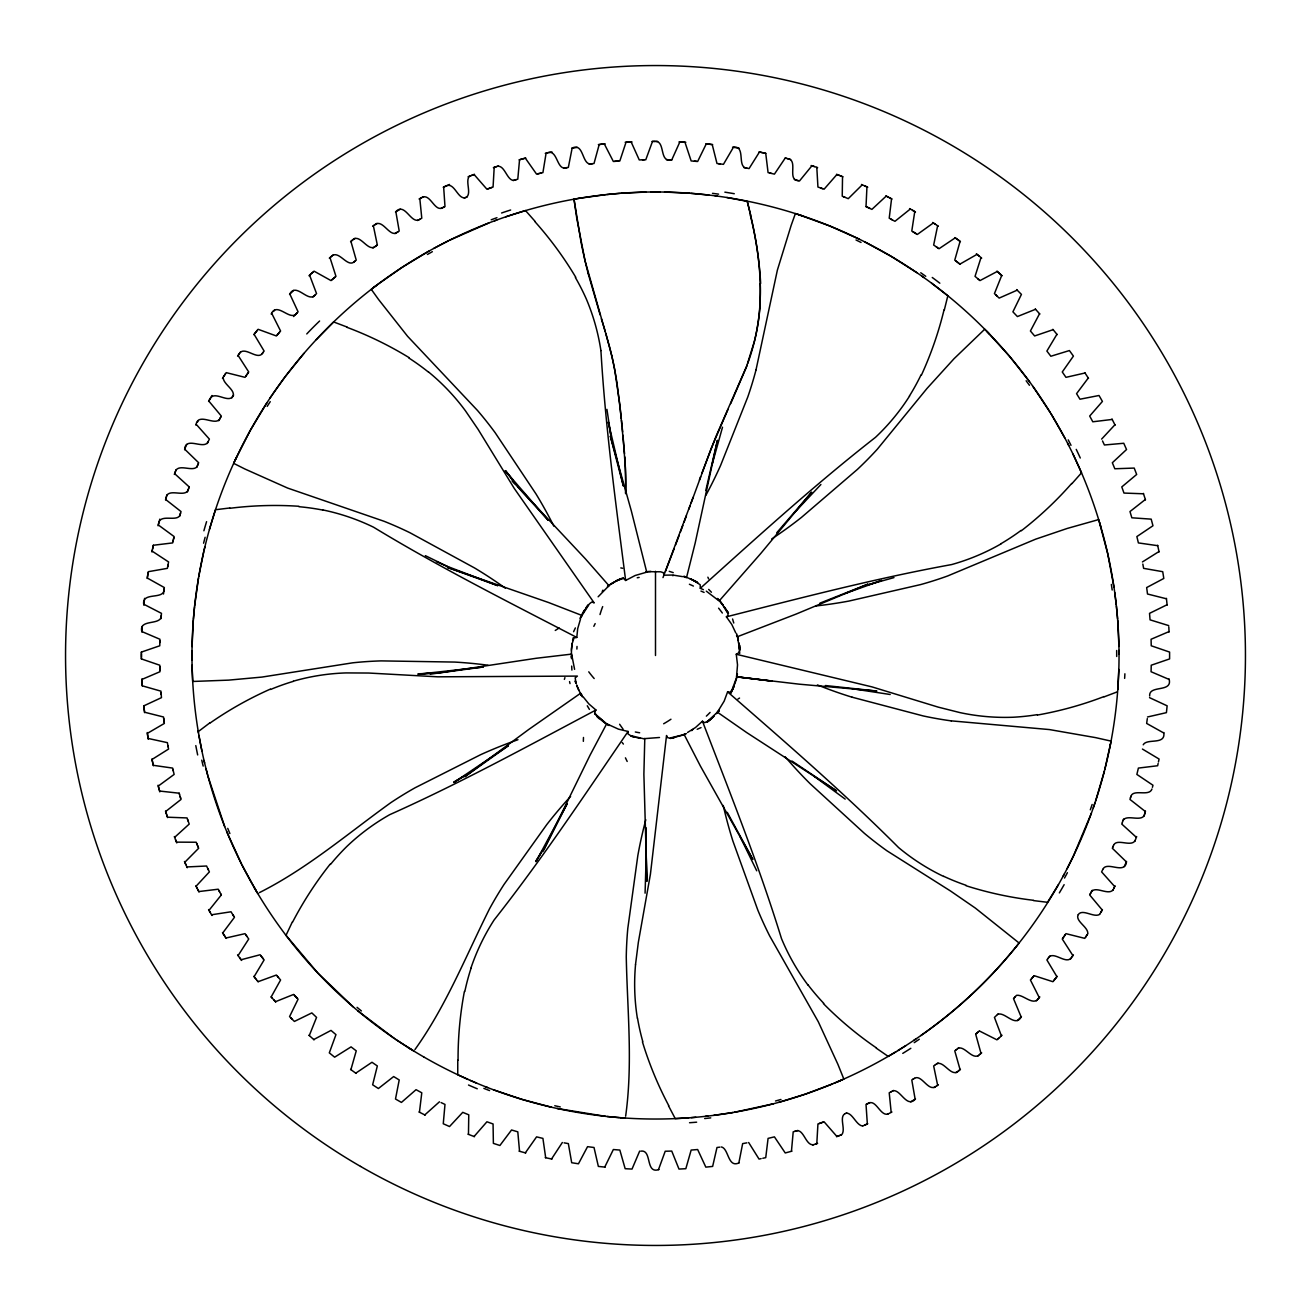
<?xml version="1.0" encoding="UTF-8"?>
<svg xmlns="http://www.w3.org/2000/svg" width="1311" height="1311" viewBox="0 0 1311 1311"><rect width="100%" height="100%" fill="white"/><g stroke="black" fill="none" stroke-linecap="round" stroke-linejoin="round"><path stroke-width="1.5" d="M876.666 691.044L799.268 684.178L736.536 676.82L737.519 664.906L736.274 654.271L872.028 686.898L938.184 707.121L959.996 712.61A215.594 215.201 83.7 0 0 1013.272 717.232A230.654 230.228 86.7 0 0 1037.345 714.642M141.408 653.779L141.408 657.221M141.965 631.591L159.926 639.26L159.762 645.782L141.408 652.075L141.408 654.353L141.408 658.925L159.762 665.218L159.893 670.511M141.408 652.927L141.408 652.075M191.996 651.026L191.996 660.318M513.109 180.541L517.796 179.165L519.549 159.696M644.783 738.765L643.881 774.227L646.929 881.336L646.225 854.788L645.078 893.184M795.285 1131.229L793.204 1131.835L791.451 1151.304M457.752 1060.271L457.752 1074.741L468.027 1079.428M572.465 642.783L573.989 637.949L576.791 637.441L577.692 628.674L580.478 619.136M469.272 176.313C465.159 181.328 471.518 192.848 466.749 196.994M192.061 646.569L193.307 620.349M646.225 854.788L646.159 827.765M159.827 642.521L159.876 640.899M1118.824 669.495L1117.775 689.586M866.948 186.899L866.014 206.581L868.603 207.793M836.942 174.478L824.078 189.21L817.933 187.031L816.802 167.366M1169.035 679.409L1151.074 671.74L1151.238 665.218L1169.592 658.925L1169.592 656.647L1169.592 652.075L1151.238 645.782L1151.074 639.26L1169.035 631.591M141.932 632.017C138.081 618.153 161.581 626.232 161.286 615.514M1169.068 678.983C1172.952 693.093 1148.649 684.506 1149.681 696.026M141.998 630.738L142.08 629.018M142.129 628.166L142.227 626.461M525.334 158.156L536.576 174.134L542.918 172.61L546.097 153.174M571.481 650.731L571.317 657.139M571.383 650.813L572.153 643.373A84.281 84.281 0 0 0 571.432 649.486M494.198 167.366L493.067 187.031L486.922 189.21L474.058 174.478M816.802 1143.634L817.933 1123.969L824.078 1121.79L836.942 1136.522M161.04 618.628L161.155 617.006M193.389 619.284L194.536 606.747M161.22 616.186L161.466 613.351L143.948 604.322M419.438 1112.203L421.781 1092.8L416.046 1089.687L401.428 1102.42L397.462 1100.158L395.496 1098.995L399.216 1079.969L393.661 1076.56L378.387 1088.523L372.635 1084.787L377.339 1065.974L371.98 1062.271L355.756 1073.168M891.562 198.797L889.219 218.2L894.954 221.313L910.326 209.006M635.507 964.65L638.342 942.347L650.42 874.224L666.529 735.504L667.496 737.683L669.823 738.077L684.948 734.373M441.053 1102.567L444.986 1104.419L443.265 1123.756L447.444 1125.608L449.526 1126.542L462.75 1112.334L468.764 1114.825L468.469 1134.376M862.261 184.802L848.25 198.666L842.236 196.175L842.531 176.624M143.866 605.174C140.965 591.916 161.532 599.438 163.859 591.179M144.046 603.47L144.128 602.618M144.21 601.765L144.407 600.061M194.651 605.715L198.502 577.971M625.642 1116.185C633.016 1063.237 627.281 1009.994 626.265 956.915A375.7 375.028 2.9 0 1 627.789 928.532L637.818 855.657A446.805 446.019 17.3 0 1 645.799 819.768M144.489 599.209L144.587 598.357M564.074 168.169L568.351 167.382L572.12 148.209M746.926 1142.831L742.649 1143.618L738.88 1162.791M163.498 594.014L163.646 592.801M1147.305 718.608L1146.666 723.443L1163.726 732.964M163.76 591.851L164.334 587.557L147.274 578.036M163.957 590.376L164.17 588.77M571.842 645.356L572.104 643.373M914.767 211.563L911.784 231.031L914.226 232.522M147.209 578.462L148.274 571.694L167.382 568.351L168.578 561.944L152.109 551.128M1163.791 732.538C1165.84 745.467 1146.945 737.946 1143.225 744.795M147.406 577.184L147.668 575.496M147.799 574.66L148.077 572.956M591.851 163.76L594.014 163.498L599.209 144.489M198.731 576.611L203.697 551.882M167.677 566.745L167.972 565.139M1110.778 742.616L1111.056 741.108L1095.554 737.618L1049.439 729.571L951.196 720.853M572.612 640.538L573.169 637.801M937.644 225.738L933.661 245.026L939.02 248.729L955.244 237.832M1110.745 742.78L1104.78 769.557M1110.417 744.451L1109.745 747.794M151.929 551.964L152.404 549.735M152.289 550.292L153.354 545.261L172.61 542.918L174.134 536.576L158.254 524.924M1158.449 761.97L1159.071 759.036L1142.422 749.056M152.633 548.621L152.994 546.933M1158.121 763.51L1157.646 765.739L1138.39 768.082L1136.866 774.424L1152.959 785.24L1152.418 787.321M153.174 546.097L153.354 545.261M705.793 490.478L717.428 440.283L695.191 543L686.522 577.61L684.063 577.02M604.322 143.948L613.351 161.466L619.841 160.942L626.035 142.243M719.821 1147.141L716.986 1147.502L712.643 1166.413L705.826 1167.134L697.649 1149.534L691.159 1150.058L685.833 1168.707L678.983 1169.068L671.74 1151.074L665.218 1151.238L658.499 1169.592M203.992 550.636L204.844 546.982M947.722 296.237L944.362 309.822M172.888 541.738L173.265 540.148M173.462 539.345L173.839 537.772M350.906 1069.645L356.248 1050.848L351.069 1046.883L334.633 1057.174L332.863 1055.748L329.307 1052.864L335.96 1034.641L331.011 1030.413L313.739 1039.541M960.094 241.355L954.752 260.152L957.03 261.872M712.201 464.209L722.508 427.222M737.454 674.051L736.651 676.771L772.097 681.114L736.618 676.82M756.021 369.849L777.374 270.132L791.156 225.394L795.384 213.578L797.006 214.103M737.192 675.837L732.03 689.848L730.145 692.241L727.605 691.864L724.147 701.172L718.543 710.316M1104.403 771.032L1095.603 801.005M158.041 525.76L159.368 520.795M158.484 524.089L158.926 522.433M1151.976 788.976C1149.321 796.875 1133.966 788.911 1131.032 795.941M159.221 521.336C162.613 514.961 176.149 521.27 179.771 515.715M736.962 677L736.061 680.114M159.581 519.959L159.811 519.14M631.165 141.981L639.26 159.926L645.782 159.762L652.501 141.408M209.432 529.464L215.479 509.733L229.851 507.98M179.623 516.239L180.541 513.109M180.082 514.682L181.016 511.552L165.645 499.491M1130.918 796.318L1130.459 797.891M1145.355 811.509L1129.984 799.448L1130.606 797.367M981.021 257.595L975.04 276.359L979.989 280.587L997.261 271.459M165.514 499.901L166.431 497.049M1145.486 811.099L1144.569 813.951M165.907 498.672C166.792 486.184 186.211 499.163 188.473 488.97M1145.093 812.328C1144.159 825.029 1124.133 811.411 1122.347 822.554M608.681 724.688L618.448 729.145L628.084 731.472L628.002 733.963L630.525 735.569L644.389 738.945M166.694 496.23L167.234 494.608M1144.306 814.77L1143.766 816.392M735.75 681.114L734.734 684.08M668.889 159.844L671.74 159.926L679.835 141.981M1095.144 802.365L1093.292 807.805M187.424 491.904L187.965 490.363M747.762 363.376L748.892 360.115A215.594 215.201 0.6 0 0 759.905 307.774M1123.576 819.096L1123.035 820.637M188.243 489.609L189.21 486.922L174.625 473.664M188.784 488.069L189.21 486.922M1122.216 822.931L1121.79 824.078L1136.375 837.336M691.192 502.752L711.119 448.542L727.982 409.458M699.435 479.973L700.615 476.729M309.281 1035.543L316.557 1017.402L311.838 1012.911L294.401 1021.433L292.779 1019.827L289.567 1016.599L298.089 999.162L293.598 994.443L275.457 1001.719M688.816 509.242L690.012 505.997M693.158 497.295L662.989 577.594M1001.719 275.457L994.443 293.598L999.162 298.089L1017.205 290.157M1091.391 813.181L1073.348 856.149M701.795 473.468L716.035 436.334L747.172 365.015M686.44 515.747L684.063 522.237M680.442 531.971L682.851 525.482M679.229 535.216L675.575 544.917M174.33 474.467L175.543 471.255M1135.457 839.745L1136.67 836.533M174.937 472.861L176.166 469.666M674.149 548.719L665.414 571.399M1135.293 840.138L1134.834 841.334M1135.146 840.531C1131.311 847.348 1117.365 838.319 1113.744 844.874M175.953 470.19C180 464.209 192.799 471.894 196.994 466.749M734.062 685.981L733.586 687.177M684.965 142.243L691.159 160.942L697.649 161.466L706.252 143.915M639.67 1151.091L632.017 1169.068L625.167 1168.707L619.841 1150.058L613.351 1149.534L604.748 1167.085M581.035 617.678L581.92 615.449L548.604 602.536L447.379 567.417L497.738 585.673L448.034 566.647M196.781 467.257L198.666 462.75L184.638 449.132M733.095 688.357L734.307 685.374L730.817 693.158M197.404 465.749L198.19 463.865M1113.596 845.251L1112.81 847.135M1126.362 861.868L1112.334 848.25L1113.17 846.25M733.259 687.865L732.472 689.684M732.849 688.947L732.341 690.094M184.654 449.722C185.277 435.678 203.598 450.034 207.974 442.036M1126.542 861.474C1125.215 875.224 1107.434 860.983 1103.026 868.964M184.982 448.362L185.67 446.789M1126.018 862.638L1125.33 864.211M186.015 446.002L186.719 444.445M1124.985 864.998L1124.281 866.555M791.959 761.052L836.484 790.828L746.598 732.505L717.33 712.135L718.002 711.054M234.374 461.816L233.669 463.357L244.878 468.994L287.633 488.069L384.041 521.27A375.7 375.028 -66.3 0 1 410.032 532.774L474.615 567.991A446.805 446.019 -52 0 1 505.341 588.18M712.217 144.538L716.986 163.498L723.443 164.334L733.39 147.34M234.308 461.964L236.537 457.178M730.702 403.608L746.385 367.146L754.448 341.139A204.582 204.205 1.8 0 0 758.495 319.638C763.69 280.112 757.168 240.093 747.352 201.796L750.629 215.168M234.948 460.554L250.188 430.582L266.87 402.854M732.079 690.668L730.997 692.913M207.269 443.511L209.383 439.103L196.273 424.403M1114.727 886.597L1101.617 871.897L1102.862 869.324M1072.791 857.328L1067.088 868.718M272.016 997.9L271.164 996.95L280.587 979.989L276.359 975.04L258.136 981.693L257.317 980.694M1039.541 313.739L1030.413 331.011L1034.641 335.96L1053.143 329.651M542.967 851.478L590.032 755.218L606.731 723.705L608.402 724.541M543.868 849.643L567.171 803.692L535.97 861.655L542.738 850.183L535.806 861.114M195.896 425.157C197.945 411.785 214.43 426.108 219.56 419.258M1115.104 885.843L1113.957 888.137M1114.334 887.367L1113.76 888.514M285.995 935.366L292.304 922.01M197.437 422.109L198.207 420.585M1113.563 888.891L1112.793 890.415M580.052 618.481L589.491 603.748L591.884 601.962L594.194 602.929L514.256 488.413L478.122 429.402L465.454 410.835A215.594 215.201 -54.8 0 0 428.631 372.045M1091.44 891.742C1095.701 885.695 1108.319 895.741 1113.039 889.907M218.79 420.7L221.313 416.046L208.793 401.051M580.363 617.874L581.281 616.236M1063.09 876.256L1064.237 874.126M1092.21 890.3L1089.687 894.954L1102.207 909.949M219.953 418.553L220.723 417.127M1091.047 892.447L1090.277 893.873M254.088 976.695L264.117 959.931L262.38 957.669M1056.912 334.305L1046.883 351.069L1050.848 356.248L1069.399 350.561L1070.743 352.397L1073.414 356.1L1062.271 371.98L1065.974 377.339L1085.016 372.996M581.674 614.908L588.098 604.994M1035.543 309.281L1017.402 316.557L1012.911 311.838L1021.433 294.401L1016.599 289.567M208.58 401.428L210.842 397.462M1058.436 884.63L1047.522 902.296M1102.42 909.572L1099.863 914.029M209.203 400.314L210.055 398.823M1101.797 910.686L1100.945 912.177M210.497 398.085C215.151 390.973 228.294 403.264 232.735 396.43M211.35 396.594L212.005 395.496M1099.65 914.406C1093.866 918.044 1082.558 908.425 1078.265 914.57M764.477 153.092L765.739 153.354L768.082 172.61L774.424 174.134L785.24 158.041L786.485 158.369M231.883 397.823L233.587 395.037M1078.052 914.914C1075.299 921.371 1088.359 927.024 1087.819 933.694M233.292 395.496C234.653 389.351 222.837 383.762 223.181 377.306M238.078 955.604L248.729 939.02L245.026 933.661L225.984 938.004M703.417 589.655L700.303 588.311L700.205 584.755L693.781 580.626M222.477 378.387L224.099 375.864M1086.901 935.136L1087.589 934.055M517.616 486.594L585.476 558.928L609.025 585.755L608.14 586.574M223.722 376.454L226.213 372.635L245.026 377.339L248.729 371.98L238.078 355.396M1087.278 934.546L1084.787 938.365L1065.974 933.661L1062.271 939.02L1072.922 955.604M224.574 375.143L225.508 373.701M1086.426 935.857L1085.492 937.299M796.711 180.197L799.448 181.016L811.919 165.776M519.549 1151.304L517.796 1131.835L511.552 1129.984L499.901 1145.486L497.721 1144.782L493.378 1143.372L493.067 1123.969L486.922 1121.79L474.058 1136.522M270.017 398.085L271.574 395.758M414.964 1049.537C446.101 1006.094 465.782 956.276 489.527 908.802A375.7 375.028 30.6 0 1 504.079 884.384L546.818 824.521A446.805 446.019 44.9 0 1 570.58 796.449M759.446 152.027L749.056 168.578L746.254 168.037M551.554 1158.973L562.337 1142.504M245.714 376.339L246.632 374.995M272.36 394.611L284.716 377.322M1065.286 934.661L1064.368 936.005M247.107 374.323L248.025 372.979M1063.893 936.677L1062.975 938.02M222.723 932.973L234.44 917.339L231.031 911.784L211.563 914.767M586.132 607.632L587.836 605.256M1088.277 378.027L1076.56 393.661L1079.969 399.216L1098.995 395.496L1100.158 397.462L1102.42 401.428L1089.687 416.046L1092.8 421.781L1112.203 419.438M628.084 731.472C584.542 795.121 541.885 859.377 494.132 919.945A215.594 215.201 14.4 0 0 470.911 968.141M237.586 356.1L240.601 351.938M1072.087 956.751L1073.414 954.9M238.586 354.707L239.585 353.314M1072.414 956.293L1071.415 957.685M1071.169 958.03L1070.399 959.062M1070.907 958.374C1065.515 963.798 1054.699 952.147 1049.374 956.702M240.257 352.397C246.321 346.907 258.513 361.41 263.118 352.364M285.454 376.339L303.988 353.347M525.334 1152.844L536.576 1136.866L542.918 1138.39L545.687 1157.728M1049.865 956.047L1049.128 957.03M262.134 353.659L264.117 351.069L254.088 334.305M1048.866 957.341L1047.882 958.636M598.127 596.8L607.96 586.722M1056.912 976.695L1046.883 959.931L1048.21 958.21M209.006 910.326L221.313 894.954L218.79 890.3M1016.992 945.657L1019.089 943.002L975.318 908.064L950.524 891.005L886.941 850.79A375.7 375.028 -52.5 0 1 864.457 833.403L810.182 783.765A446.805 446.019 -38.1 0 1 785.174 756.791M253.826 334.633L255.694 332.306M1057.174 976.367L1055.306 978.694M254.629 333.633L258.136 329.307L276.359 335.96L280.587 331.011L271.738 313.411M1056.371 977.367L1052.864 981.693L1034.117 975.663M1015.927 946.968L1016.959 945.69M256.235 331.634L257.317 330.306M1014.861 948.279L1015.894 947.017M1054.765 979.366L1053.683 980.694M1014.812 948.345C987.724 981.578 956.014 1011.043 920.846 1035.575M776.735 532.758L811.673 492.149L760.773 553.471L719.149 600.962L706.301 591.146M277.145 335.026L278.194 333.797M1033.855 975.974L1032.806 977.203M1033.248 976.695L1030.413 979.989L1039.262 997.589M278.735 333.174L279.522 332.24M1032.265 977.826L1031.478 978.76M196.076 886.22L209.383 871.897L207.974 868.964M1114.924 424.78L1101.617 439.103M1081.1 473.304L1071.923 483.661M719.149 710.628L707.596 721.279L704.515 722.722L702.45 721.214L695.502 727.507L687.538 732.472M719.329 710.496L716.511 713.594M271.164 314.05C276.605 301.661 288.83 319.769 295.549 314.493M1039.836 996.95L1038.115 998.867M1038.689 998.228L1037.837 999.179M273.442 311.494L274.605 310.232M794.597 512.47L820.915 484.513M1037.558 999.506L1036.395 1000.768M1016.566 995.328C1022.482 994.23 1031.052 1003.98 1036.788 1000.342M719.018 710.48L717.445 712.07M293.598 316.557L294.434 315.672M316.295 339.598L333.633 321.949L347.153 327.078M1016.287 995.623L1014.419 997.605M295.09 314.984L298.089 311.838L289.862 294.106M296.106 313.886L297.236 312.723M1014.894 997.114L1013.764 998.277M1021.138 1016.894L1013.485 998.572M184.802 862.261L198.666 848.25L196.175 842.236L176.477 842.137M289.567 294.401C296.106 281.324 308.413 303.955 315.377 294.713M1021.433 1016.599C1015.501 1028.25 1004.619 1011.076 997.605 1014.419M290.468 293.5L291.681 292.287M1020.532 1017.5L1019.319 1018.713M292.287 291.681L293.5 290.468M1018.713 1019.319L1017.5 1020.532M313.001 296.958L314.181 295.827M997.999 1014.042L996.819 1015.173M582.953 696.583L588.836 703.892L595.931 710.021L594.686 712.037L595.751 714.282M714.085 716.035L711.119 718.756M996.507 1015.451L994.443 1017.402L1001.407 1035.821M314.984 295.09L316.557 293.598L309.593 275.179M174.625 837.336L189.21 824.078L187.031 817.933L167.497 817.212M308.97 275.752L310.658 274.212M1002.03 1035.248L999.818 1037.263M310.232 274.605L312.772 272.311M311.494 273.442L314.05 271.164L331.011 280.587L335.96 276.359L329.979 257.595M999.506 1037.558L998.228 1038.689M979.366 1030.938L996.95 1039.836L998.654 1038.312M912.833 231.67L917.339 234.44L933.334 222.952M886.22 196.076L871.897 209.383L869.324 208.138M700.303 588.311C757.66 536.74 814.672 484.824 875.469 437.35A215.594 215.201 28.3 0 0 909.539 396.119M424.78 1114.924L439.464 1101.797M711.398 718.575L707.956 721.443M331.929 279.784L333.174 278.735M979.071 1031.216L977.826 1032.265M976.695 1033.248L978.35 1031.823M333.797 278.194L335.026 277.145M977.203 1032.806L975.974 1033.855M981.021 1053.405L975.663 1034.117M165.645 811.509L181.016 799.448L180.197 796.711M1145.355 499.491L1129.984 511.552L1131.835 517.796L1151.189 519.14L1152.369 523.548L1152.959 525.76L1136.866 536.576L1138.39 542.918L1157.728 545.687M710.12 719.624L707.121 722.05M1143.503 493.788L1123.969 493.067L1121.79 486.922L1136.67 474.467L1134.212 468.076L1114.825 468.764L1112.334 462.75L1126.542 449.526L1123.756 443.265L1104.419 444.986L1102.502 440.938M329.307 258.136L333.305 254.891M979.923 1054.306L981.693 1052.864M330.634 257.054L331.962 255.973M980.366 1053.946L979.038 1055.027M978.694 1055.306L977.695 1056.109M978.367 1055.568C971.762 1059.403 964.306 1045.375 957.997 1048.374M332.863 255.252C340.139 251.515 348.152 268.689 354.953 261.135M372.619 288.289L371.275 289.338L378.584 299.531L407.574 336.288L477.515 410.49A375.7 375.028 -38.7 0 1 495.181 432.745L536.002 493.952A446.805 446.019 -24.3 0 1 553.832 526.121M958.636 1047.882L957.669 1048.62M372.488 288.387L376.699 285.192M353.659 262.134L356.248 260.152L350.906 241.355M957.341 1048.866L956.047 1049.865M373.717 287.453L376.175 285.585M960.094 1069.645L954.752 1050.848L956.489 1049.537M158.254 786.076L174.134 774.424L172.61 768.082L153.272 765.313M377.404 284.651L402.395 267.165L428.795 251.188M350.561 241.601L352.97 239.831M960.439 1069.399L958.03 1071.169M351.594 240.847C359.64 231.26 367.736 253.187 375.552 246.255M959.406 1070.153C951.196 1079.838 942.986 1057.141 935.005 1065.056M353.659 239.339L355.052 238.323M957.341 1071.661L955.948 1072.677M957.669 262.38L959.931 264.117L977.039 254.35M198.256 731.62L210.055 722.689M372.979 248.025L374.323 247.107M938.02 1062.975L936.677 1063.893M374.995 246.632L377.339 245.026L373.356 225.738M580.626 693.24L528.874 729.375L464.782 776.735L508.422 745.664L453.852 782.487L465.192 775.489L453.967 781.93M376.339 245.714L377.339 245.026M607.517 586.312L613.695 582.494M934.661 1065.286L933.661 1065.974L937.644 1085.262M152.027 759.446L168.578 749.056L167.972 745.861M1158.973 551.554L1142.422 561.944M913.8 1040.393L915.815 1039.033M618.792 579.937L623.561 578.446L625.642 580.462L635.163 575.496L646.733 572.153L631.328 510.913L610.303 436.104L623.348 486.004L608.271 421.929L610.795 435.006L606.927 409.36M372.635 226.213L376.945 223.411M936.447 1086.032L938.365 1084.787M374.061 225.279L375.503 224.345M936.939 1085.721L935.497 1086.655M935.136 1086.901L934.055 1087.589M934.776 1087.13C927.68 1090.342 921.682 1074.938 914.914 1078.052M376.454 223.722C383.254 221.248 389.088 234.997 395.496 233.292M905.803 1045.637L897.888 1050.603M607.567 586.541L608.96 585.722M610.68 584.165L618.3 579.937M395.037 233.587L398.167 231.67M396.43 232.735L399.216 231.031L395.856 211.776M914.57 1078.265L912.833 1079.33M915.144 1099.224L911.784 1079.969L913.652 1078.838M895.921 1051.799L888.186 1056.387L876.289 1048.177M147.34 733.39L164.334 723.443L163.498 716.986L144.538 712.217M395.496 212.005C405.197 201.058 411.228 226.115 420.339 218.97M915.504 1098.995C906.753 1108.729 900.706 1089.31 893.053 1090.736M396.594 211.35L398.085 210.497M914.406 1099.65L912.915 1100.503M398.823 210.055L400.314 209.203M912.177 1100.945L910.686 1101.797M735.782 632.967L731.8 624.478L726.392 616.825L727.998 615.383L727.916 613.515L722.05 604.01M417.472 220.527L418.914 219.756M893.528 1090.473L892.086 1091.244M433.794 248.418L448.346 240.831M891.742 1091.44L890.661 1092.03M259.398 892.627C307.167 868.619 347.743 833.649 390.825 802.66A375.7 375.028 58.3 0 1 415.046 787.796L480.727 754.644A446.805 446.019 72.6 0 1 517.96 739.715M891.382 1091.637L889.219 1092.8L891.185 1112.4M419.864 219.232L421.781 218.2L419.815 198.6M143.997 707.104L143.866 705.826L161.466 697.649L160.942 691.159L142.293 685.833L142.227 684.539M1167.085 604.748L1149.534 613.351L1150.058 619.841L1168.724 625.609M419.061 198.993L421.093 197.961M891.939 1112.007L889.284 1113.367M420.585 198.207L423.633 196.666M595.931 710.021C527.792 746.156 460.145 783.224 389.711 814.672A215.594 215.201 42.1 0 0 346.76 846.545A230.654 230.228 45.1 0 0 330.47 864.441M422.109 197.437C429.992 193.225 434.334 210.842 441.676 208.138M888.891 1113.563L887.367 1114.334M617.71 580.167L616.317 580.888L618.776 579.642M869.324 1102.862C876.338 1100.355 880.599 1116.12 887.875 1114.088M685.03 733.75L684.014 734.275L700.385 766.034L752.858 859.442L727.277 812.378M449.575 240.224L488.823 222.968M618.415 579.823L623.282 577.692M441.053 208.433L443.872 207.089M869.947 1102.567L867.128 1103.911M442.397 207.793L444.986 206.581L443.659 187.08M868.603 1103.207L866.014 1104.419L867.341 1123.92M619.103 579.495L620.496 578.839M141.965 679.409L159.926 671.74L159.844 668.889M1166.462 598.783L1147.502 594.014L1146.666 587.557L1163.791 578.462L1163.447 576.201L1162.726 571.694L1143.618 568.351L1142.831 564.074M443.265 187.244L447.444 185.392M867.735 1123.756L863.031 1125.854M444.445 186.719L446.002 186.015M866.555 1124.281L864.998 1124.985M446.789 185.67C455.261 182.508 458.522 202.549 467.257 196.781M842.432 1079.674L843.842 1079.051L837.893 1064.303L818.31 1021.793L769.688 935.972A375.7 375.028 -24.8 0 1 757.84 910.145L732.865 840.957A446.805 446.019 -10.4 0 1 723.246 805.446M448.362 184.982L449.526 184.458M842.285 1079.74L833.927 1083.312M862.638 1126.018C856.198 1125.379 852.56 1112.728 846.25 1113.17M840.712 1080.411L837.582 1081.772M464.241 198.027L465.749 197.404M846.759 1112.973L845.251 1113.596M844.874 1113.744C838.843 1117.333 846.103 1129.59 841.728 1134.687M867.849 584.182L796.121 614.072L737.224 636.785M832.501 1083.902L805.478 1094.095L778.865 1102.322M819.883 603.158L867.8 584.198M1117.169 691.913L1104.091 696.862M468.076 176.788L470.862 175.707M840.138 1135.293L841.334 1134.834M470.19 175.953L473.271 174.789M840.81 1135.047L837.729 1136.211M471.665 175.395L474.467 174.33M839.335 1135.605L836.533 1136.67M261.872 957.03L260.152 954.752L241.093 959.75M845.136 593.49L881.68 580.462L868.996 584.542L893.987 577.61M494.542 220.805L496.82 219.986M488.069 188.784L489.609 188.243M686.39 733.636L685.03 734.094M822.931 1122.216L821.391 1122.757M490.363 187.965L491.904 187.424M820.637 1123.035L819.096 1123.576M684.113 734.734L670.429 738.437M505.833 216.79L525.514 210.563L535.101 221.395M493.378 167.628L498.262 166.038M815.458 1144.077L817.622 1143.372M495.001 167.087L496.64 166.563M815.999 1143.913L814.36 1144.437M813.951 1144.569L812.738 1144.962M813.557 1144.7C806.003 1145.929 804.085 1130.148 797.104 1130.688M497.721 166.218C504.932 165.579 506.996 180.361 513.633 180.394M797.891 1130.459L796.711 1130.803M514.682 180.082L516.239 179.623M796.318 1130.918L794.761 1131.377M519.14 159.811L524.515 158.369M791.86 1151.189L785.24 1152.959L774.424 1136.866L768.082 1138.39L765.739 1157.646L762.805 1158.268M520.369 159.483L522.024 159.024M522.86 158.811L525.76 158.041M773.343 1103.796L734.34 1112.285M537.772 173.839L539.345 173.462M540.148 173.265L541.328 172.986M726.392 616.825C801.152 597.832 875.764 578.348 951.655 564.566A215.594 215.201 56 0 0 1000.981 543.901M670.56 738.404L674.395 737.618M545.261 153.354L547.49 152.879M546.933 152.994C557.208 148.405 556.536 168.66 564.746 168.037M548.621 152.633L550.292 152.289M761.134 1158.629L759.036 1159.071L748.663 1142.504M551.128 152.109L551.964 151.929M219.56 891.742L218.2 889.219L198.797 891.562M671.363 738.224L673.133 737.864M659.499 737.487L646.044 738.519M644.062 738.519L645.422 738.503M565.549 167.89L567.139 167.595M575.3 198.961L573.989 199.19L576.758 218.232L585.067 260.889L609.697 347.399A363.163 362.524 -8 0 1 614.843 370.571L619.874 404.87L624.544 453.59M575.283 198.961L579.233 198.289M1147.502 716.986L1166.413 712.643L1166.659 710.365L1167.134 705.826L1149.534 697.649M732.98 1112.515L713.823 1115.35M579.134 198.305L605.371 194.683M571.694 148.274C584.69 141.539 581.33 167.087 592.392 163.695M739.306 1162.726C727.671 1168.625 728.932 1148.42 721.296 1146.945M572.956 148.077L574.66 147.799M575.496 147.668L577.184 147.406M430.287 674.215L536.248 658.269L571.678 654.107L571.858 655.205M436.35 673.313L483.366 666.988L417.93 674.231L431.221 673.297L418.307 673.805M208.433 869.947L206.581 866.014L186.899 866.948M589.163 164.121L590.786 163.908M705.351 1116.349L707.76 1116.071M598.357 144.587L605.174 143.866M600.061 144.407L600.913 144.308M601.765 144.21L603.47 144.046M606.665 194.552L619.562 193.356M646.077 571.776L650.862 571.383M695.83 1117.267L691.143 1117.66M614.564 161.351L616.186 161.22M647.749 571.678L660.695 571.793L663.432 572.727L663.94 575.185L672.756 575.037L682.556 576.643M617.006 161.155L618.628 161.04M620.857 193.258L645.881 192.061M688.816 1117.824L675.231 1118.611L668.512 1105.796M645.651 572.12L646.7 572.088M625.167 142.293L632.017 141.932M626.887 142.194L628.592 142.112M629.444 142.063L630.312 142.014M736.241 654.189C742.78 652.567 737.421 642.193 737.765 637.638M642.521 159.827L644.143 159.795M650.698 191.996L660.039 191.996M652.075 141.408L655.074 141.408M658.925 1169.592C645.045 1174.197 652.354 1149.501 640.899 1151.124M653.353 141.408L657.647 141.408M655.926 141.408C664.792 141.899 659.941 160.892 669.56 159.86M180.672 798.284L179.165 793.204L159.581 791.041M664.53 192.061L689.635 193.225M666.447 159.778L668.069 159.827M670.511 159.893L671.74 159.926M678.983 141.932L685.833 142.293M680.688 142.014L682.408 142.112M683.26 142.145L684.113 142.194M623.889 1117.955L625.429 1118.054M623.741 1117.939L620.808 1117.726M620.332 1117.693L622.037 1117.824M690.979 193.323L708.907 195.06M694.404 161.187L696.436 161.351M619.284 1117.611L607.026 1116.497M825.389 685.538L876.617 691.028M705.826 143.866L712.643 144.587M605.174 1167.134L598.357 1166.413L594.014 1147.502L587.557 1146.666L578.462 1163.791L571.694 1162.726L568.351 1143.618L564.074 1142.831M707.104 143.997L708.809 144.177M709.661 144.259L711.365 144.439M605.502 1116.333L557.077 1108.467M1047.21 902.263L1033.478 900.591M168.169 746.926L167.382 742.649L148.143 738.454M718.608 163.695L720.214 163.908M852.232 688.717L890.185 694.502M714.987 195.798L717.379 196.126M732.538 147.209C746.729 144.833 736.225 167.349 746.926 168.169M734.226 147.471L735.078 147.602M726.851 197.502L747.237 201.353M735.93 147.733L737.618 147.996M738.454 148.143L739.306 148.274M743.861 167.595L745.451 167.89M640.26 738.355L636.704 737.618M759.036 151.929L761.97 152.551M551.964 1159.071L545.261 1157.646M760.298 152.191L765.739 153.354M762.805 152.732L763.641 152.912M551.505 1107.221L522.139 1099.437L493.444 1089.785M769.672 172.986L771.245 173.363M635.343 737.323L630.82 736.077M634.983 737.192L631.64 736.274M785.24 158.041L788.14 158.811M525.76 1152.959L519.14 1151.189M787.452 158.631C798.776 159.893 786.666 179.951 798.284 180.672M788.976 159.024L790.631 159.483M794.368 179.509L795.941 179.968M852.068 697.19L923.206 715.937A375.7 375.028 -80.2 0 0 951.196 720.87M811.099 165.514L817.622 167.628M812.738 166.038L814.36 166.563M796.859 214.054L801.89 215.692M798.333 214.529L829.912 226.033L859.459 239.257M821.014 188.112L822.554 188.653M683.9 576.234L690.258 578.872M836.533 174.33L839.335 175.395M474.467 1136.67L468.076 1134.212M837.729 174.789L841.728 176.313M840.138 175.707L842.924 176.788M485.48 1086.721L487.725 1087.606M684.195 576.529L685.522 577.086M843.366 196.634L844.874 197.256M476.614 1083.115L470.141 1080.362M436.448 561.682L448.641 567.04L425.338 555.651M861.474 184.458L867.735 187.244M864.605 185.851L866.161 186.539M866.014 206.581L867.128 207.089M690.11 578.692L693.978 580.576M867.98 207.499L869.947 208.433M885.843 195.896L888.514 197.24M425.157 1115.104L419.061 1112.007M886.99 196.47L891.939 198.993M864.572 241.798L891.234 256.382L916.782 272.622M889.284 197.633L890.808 198.403M695.83 581.56L690.52 578.987A84.281 84.281 0 0 1 695.895 581.527L697.632 582.576M694.65 580.871L697.55 582.477M576.791 637.441C508.324 601.929 439.414 567.27 373.52 527.186A215.594 215.201 -82.5 0 0 322.899 509.946M890.661 218.97L892.086 219.756M909.572 208.58L915.504 212.005M912.554 210.284L914.029 211.137M413.915 1051.094L395.807 1039.459M914.914 232.948L916.307 233.8M411.015 1049.308L408.114 1047.505M932.613 222.477L938.365 226.213M934.055 223.411L935.497 224.345M394.545 1038.607L357.854 1010.847M936.349 246.861L937.693 247.795M607.862 724.917L596.194 714.806M814.246 776.341L845.185 799.104M609.107 725.557L606.813 723.803M921.813 276.097L923.78 277.506M954.9 237.586L959.406 240.847M607.042 724.426L596.833 715.937M356.1 1073.414L350.561 1069.399M955.948 238.323L957.341 239.339M958.03 239.831L960.439 241.601M931.531 283.11L947.837 295.778M955.735 260.889L958.21 262.79M958.964 263.364L959.931 264.117M976.367 253.826L981.693 258.136M977.695 254.891L979.038 255.973M977.826 278.735L979.071 279.784M353.495 1007.143L317.836 973.057L285.569 934.825M996.95 271.164L999.179 273.163M314.05 1039.836L308.97 1035.248M997.9 272.016L1002.03 275.752M999.818 273.737L1001.08 274.884M727.605 691.864C785.748 742.567 844.104 792.958 898.576 847.562A215.594 215.201 -68.6 0 0 943.609 876.436M995.623 294.713L996.819 295.827M291.976 1019.024L290.763 1017.811M986.904 331.404L1009.519 356.281L1029.545 381.714M594.62 713.692L595.948 715.052M989.51 334.092L984.741 329.208L953.998 358.755L927.008 388.449L877.256 449.28A375.7 375.028 44.4 0 1 857.296 469.502L801.463 517.403A446.805 446.019 58.8 0 1 771.687 538.968M297.236 998.277L296.106 997.114M295.549 996.507L294.434 995.328M514.879 483.693L512.159 480.776L548.26 520.352L505.128 470.633L513.453 481.039L505.702 470.682M1035.248 308.97L1039.836 314.05M275.752 1002.03L271.164 996.95M274.884 1001.08L273.737 999.818M278.456 977.514L277.408 976.285M719.821 601.093L722.984 605.076M722.967 604.994A84.281 84.281 0 0 0 720.493 601.847L717.445 598.471L718.592 600.11M1052.864 329.307L1057.174 334.633M258.136 981.693L254.629 977.367M255.694 978.694L253.826 976.367M720.411 601.913L721.869 603.781M580.74 693.306L582.084 695.305M263.364 958.964L260.889 955.735M241.601 960.439L237.586 954.9M240.601 959.062L239.585 957.685M1032.888 386.352L1050.422 412.818M723.951 606.419L725.786 609.091L724.852 607.616M246.861 936.349L245.944 935.005M1084.787 372.635L1088.523 378.387M226.213 938.365L223.181 933.694M225.508 937.299L224.574 935.857M224.099 935.136L222.477 932.613M726.802 610.582L728.162 612.827M726.655 610.434L728.26 613.089M233.8 916.307L232.948 914.914M1051.143 413.981L1064.778 437.89M257.743 893.512L254.285 887.629M256.169 890.857L242.191 865.358M212.005 915.504L208.58 909.572M210.284 912.554L209.416 911.063M221.313 894.954L220.723 893.873M581.461 695.6L580.904 694.535M582.297 696.796L581.035 694.289M1112.007 419.061L1115.104 425.157M581.215 695.256L576.594 684.965A84.281 84.281 0 0 0 578.839 690.504M198.993 891.939L196.47 886.99M739.912 836.271L756.726 870.799M198.403 890.808L197.633 889.284M1067.613 443.315L1068.727 445.478M197.24 888.514L195.896 885.843M241.503 863.998L226.803 831.813M1072.972 454.048L1081.526 472.829M737.143 636.687L736.536 635.065M187.244 867.735L184.458 861.474M185.851 864.605L185.146 863.031M198.19 847.135L197.568 845.628M197.256 844.874L196.634 843.366M224.673 826.52L207.941 776.161M176.788 842.924L174.33 836.533M176.166 841.334L175.543 839.745M702.45 721.214C730.129 793.204 758.741 864.818 781.471 938.529A215.594 215.201 -40.9 0 0 807.937 985.02M188.112 821.014L187.555 819.473M575.971 683.392L575.3 681.392M575.873 682.933L575.201 680.933M1143.372 493.378L1145.486 499.901M167.628 817.622L165.907 812.328M167.234 816.392L166.694 814.77M574.595 669.347L571.875 655.5M166.431 813.951L165.514 811.099M601.372 318.819L605.305 331.617M600.143 314.869L588.213 273.704M576.021 682.67L575.168 677.836L577.414 676.099L437.759 676.82L368.67 673.035L346.186 672.92A215.594 215.201 69.8 0 0 293.353 681.179M1099.65 522.86L1100.617 526.137M605.78 333.223L611.762 355.838M179.509 794.368L179.165 793.204M159.811 791.86L158.041 785.24M159.368 790.205L158.926 788.566M207.613 774.932L206.04 768.836M158.484 786.911L158.697 787.731M173.265 770.852L172.888 769.262M736.684 633.836L737.093 635.671M204.024 760.527L204.582 762.887M737.487 636.409L738.404 640.522M1157.646 545.261L1159.071 551.964M153.354 765.739L152.191 760.298M153.092 764.477L152.732 762.805M152.551 761.97L151.929 759.036M201.96 751.187L198.895 735.307M198.141 730.915L198.502 733.095M148.274 739.306L147.209 732.538M147.864 736.766L147.996 737.618M147.733 735.93L147.471 734.226M600.913 350.545C605.436 427.55 615.842 503.965 625.642 580.462M1113.924 586.902L1107.697 553.603L1098.667 519.582L1067.269 528.431L1035.608 539.182L947.689 575.955A375.7 375.028 72.1 0 1 920.617 584.591L848.922 601.061A446.805 446.019 86.5 0 1 815.852 605.961M738.765 642.767L739.158 645.717M1114.743 592.556L1116.251 604.813M164.17 722.23L163.957 720.624M163.859 719.821L163.646 718.199M574.038 199.223L581.084 242.404A587 585.951 -6.2 0 0 588.213 273.704M739.158 645.323L739.584 649.846M1166.413 598.357L1167.134 605.174M144.587 712.643L143.866 705.826M144.439 711.365L144.259 709.661M1116.398 606.157L1117.578 618.874M621.348 418.619L617.088 383.762A375.7 375.028 -11 0 0 611.778 355.838M144.079 707.956L144.177 708.809M621.512 420.274L622.184 426.927M622.348 428.599L622.676 431.925M623.004 435.252L625.331 467.552A433.122 432.368 2.3 0 1 625.609 493.165M739.388 647.896L739.502 649.322M161.187 694.404L161.073 692.782M1117.693 620.3L1118.938 646.438M1168.806 626.887L1169.068 632.017M142.293 685.833L142.129 682.834M142.162 683.539L141.932 678.983M142.08 681.982L141.998 680.262M739.617 651.42L739.683 653.484M159.827 668.069L159.778 666.447M192.061 665.169L192.701 681.409L195.208 681.376L228.622 680.13L261.921 677.082L352.757 662.809A375.7 375.028 86 0 1 381.108 660.891L454.671 662.071A446.805 446.019 -79.7 0 1 487.954 665.218M571.498 658.663L571.498 656.549A67.09 2.081 84.9 0 1 571.694 657.614M1119.004 650.354L1119.037 654.222M141.408 658.073L141.408 658.925M655.5 571.317L655.5 655.5M724.868 192.16A453.032 147.832 -13 0 1 734.275 193.717M712.496 193.34A361.492 105.322 -10.4 0 1 718.575 194.143M501.589 212.988A453.032 147.832 -40.7 0 1 510.635 210.006M491.199 219.789A361.492 105.322 -38.1 0 1 496.951 217.692M427.452 254.449A236.373 72.433 -39.7 0 1 432.351 251.696M203.893 530.791A453.032 147.832 84 0 1 206.581 521.647M203.582 543.213A361.492 105.322 86.5 0 1 205.122 537.281M197.666 754.939A453.032 147.832 56.3 0 1 195.798 745.598M203.172 766.083A361.492 105.322 58.8 0 1 201.763 760.134M229.884 833.55A236.373 72.433 57.2 0 1 227.737 828.355M477.27 1088.785A453.032 147.832 0.9 0 1 468.502 1085.016M489.56 1090.588A361.492 105.322 3.4 0 1 483.857 1088.359M560.256 1106.926A236.373 72.433 1.8 0 1 554.766 1105.73M696.633 1122.183A453.032 147.832 -26.8 0 1 689.537 1122.724M710.759 1117.873A361.492 105.322 -24.3 0 1 704.679 1118.545M780.946 1099.47A236.373 72.433 -25.9 0 1 775.538 1100.978M1064.139 884.663A453.032 147.832 -82.2 0 1 1059.337 892.906M1067.4 872.684A361.492 105.322 -79.7 0 1 1064.499 878.075M1092.145 804.462A236.373 72.433 -81.3 0 1 1090.31 809.772M1116.661 650.502A370.112 105.798 73 0 1 1116.693 656.483M1111.367 584.477A236.373 72.433 71 0 1 1112.187 590.032M1124.887 673.788A428.5 137.704 70.5 0 1 1124.641 678.377M932.252 277.473A453.032 147.832 14.7 0 1 939.84 283.209M920.748 272.77A361.492 105.322 17.3 0 1 925.746 276.31M856.017 239.995A236.373 72.433 15.6 0 1 861.048 242.453M306.758 333.944A377.929 118.088 -67.3 0 1 319.605 321.015M267.182 406.361A236.373 72.433 -67.4 0 1 270.246 401.658M361.377 1010.945A236.373 72.433 29.5 0 1 357.067 1007.34M910.834 1048.308A453.032 147.832 -54.5 0 1 902.755 1053.388M919.29 1039.23A361.492 105.322 -52 0 1 914.226 1042.655M1076.233 449.378A453.032 147.832 42.4 0 1 1080.28 457.998M1068.219 439.873A361.492 105.322 45 0 1 1071.005 445.33M1026.136 380.764A236.373 72.433 43.3 0 1 1029.463 385.303M713.659 716.494A84.281 84.281 0 0 1 707.596 721.755M604.994 722.967A84.281 84.281 0 0 1 600.307 719.198M582.51 613.368A84.281 84.281 0 0 1 584.608 609.943M609.943 584.608A84.281 84.281 0 0 1 618.677 579.691M726.392 609.943A84.281 84.281 0 0 1 728.49 613.368M738.929 643.504A84.281 84.281 0 0 1 739.404 647.487M673.395 575.463A91.36 14.962 -2.1 0 1 672.69 575.66M673.231 572.628A54.603 0.934 19 0 1 669.233 571.334M620.808 567.909A134.066 2.769 10.1 0 1 622.627 568.253M637.228 577.774A180.033 32.66 -27.5 0 1 639.145 577.414M593.834 626.347A205.843 89.984 87.2 0 1 595.161 623.61M555.258 630.46A139.654 5.965 -33.6 0 1 559.109 628.002M576.889 649.076A199.19 95.916 51.5 0 1 577.02 646.438M602.929 590.13A87.804 9.39 -51 0 1 602.208 591.54M599.996 614.548A227.917 75.169 72.9 0 1 602.683 606.6M570.023 683.605A114.516 86.723 20.9 0 1 569.548 681.589M575.365 627.92A54.603 0.934 -64.1 0 1 573.595 631.722M564.369 679.377A134.066 2.769 -72.9 0 1 564.926 677.623M583.346 741.338A143.096 6.08 -88.9 0 1 583.477 737.47M718.592 608.173A199.19 95.916 9.9 0 1 722.345 613.024M689.406 584.264A199.157 95.932 -17.8 0 1 693.404 586.066M733.767 623.004A54.603 0.934 74.4 0 1 732.57 618.989M707.874 577.184A134.066 2.769 65.5 0 1 708.628 578.872M711.431 592.244A54.03 0.885 46.9 0 1 708.677 589.409M700.959 591.097A238.963 79.168 -24.5 0 1 704.089 592.425M599.307 718.805A108.993 82.937 -7.5 0 1 596.947 716.625M571.694 666.054A54.013 0.885 88.4 0 1 571.891 670.068M594.178 678.541A228.786 74.514 18.5 0 1 588.754 671.822M627.182 761.462A141.506 5.965 63.5 0 1 625.429 757.84M623.036 729.113A171.217 21.468 49.5 0 1 619.611 724.262M639.653 732.767A199.19 95.916 -31.6 0 1 635.327 731.98M587.279 705.777A54.603 0.934 60.6 0 1 589.409 709.398M623.38 744.074A134.066 2.769 51.7 0 1 622.25 742.616M594.899 713.741A153.748 4.13 39.9 0 1 594.801 713.495M670.953 719.231A228.737 74.514 -64.6 0 1 663.645 723.77M710.087 712.43A199.19 95.916 -87 0 1 706.35 716.134M691.749 730.637A87.87 9.521 -37.4 0 1 692.798 729.457M697.19 729.277A54.603 0.934 -22.5 0 1 701.041 727.605M739.551 698.058A134.066 2.769 -31.4 0 1 737.962 699.009M739.863 645.422A109.354 83.248 33.9 0 1 740.223 649.928M624.806 456.916A446.805 446.019 3.4 0 1 625.609 493.69M760.233 283.569A230.654 230.228 3.6 0 1 759.741 307.757M750.334 215.25A362.491 361.836 5.3 0 1 760.659 283.537M600.897 350.545A215.594 215.201 -27.1 0 0 586.361 299.088A230.654 230.228 -24.1 0 0 575.382 277.506M534.888 221.608A362.491 361.836 -22.4 0 1 575.758 277.276M408.901 358.034A230.654 230.228 -51.8 0 1 428.533 372.177M347.054 327.357A362.491 361.836 -50.1 0 1 409.114 357.657M298.908 506.701A230.654 230.228 -79.5 0 1 322.867 510.094M229.884 508.291A362.491 361.836 -77.8 0 1 298.924 506.275M270.59 689.471A230.654 230.228 72.8 0 1 293.385 681.343M210.219 722.935A362.491 361.836 74.5 0 1 270.427 689.078M292.566 922.141A362.491 361.836 46.8 0 1 330.143 864.178M464.799 991.558A230.654 230.228 17.4 0 1 471.059 968.19M458.063 1060.271A362.491 361.836 19.1 0 1 464.389 991.477M637.343 1018.106A215.594 215.201 -13.3 0 1 635.54 964.65M642.816 1041.688A230.654 230.228 -10.3 0 1 637.507 1018.09M668.774 1105.665A362.491 361.836 -8.6 0 1 642.423 1041.819M823.75 1003.341A230.654 230.228 -38 0 1 808.068 984.922M876.453 1047.931A362.491 361.836 -36.3 0 1 823.439 1003.636M852.068 697.206A446.805 446.019 -65.8 0 1 817.392 684.916M966.125 885.318A230.654 230.228 -65.7 0 1 943.674 876.289M1033.51 900.296A362.491 361.836 -64 0 1 965.994 885.712M1103.977 696.583A362.491 361.836 88.3 0 1 1037.427 715.052M1021.089 530.414A230.654 230.228 59 0 1 1000.899 543.754M1071.693 483.464A362.491 361.836 60.7 0 1 1021.351 530.742M705.826 495.394A446.805 446.019 31.1 0 0 720.608 465.405L747.762 397.036A375.7 375.028 16.7 0 0 756.037 369.849M921.076 374.831A230.654 230.228 31.3 0 1 909.408 396.037M944.067 309.757A362.491 361.836 33 0 1 921.469 375.012M423.732 1056.928A463.537 463.537 0 0 0 1119.037 655.5A463.537 463.537 0 0 0 423.732 254.072A463.537 463.537 0 0 0 423.732 1056.928M360.525 1166.413A589.95 589.95 0 0 0 1245.45 655.5A589.95 589.95 0 0 0 360.525 144.587A589.95 589.95 0 0 0 360.525 1166.413"/></g></svg>
